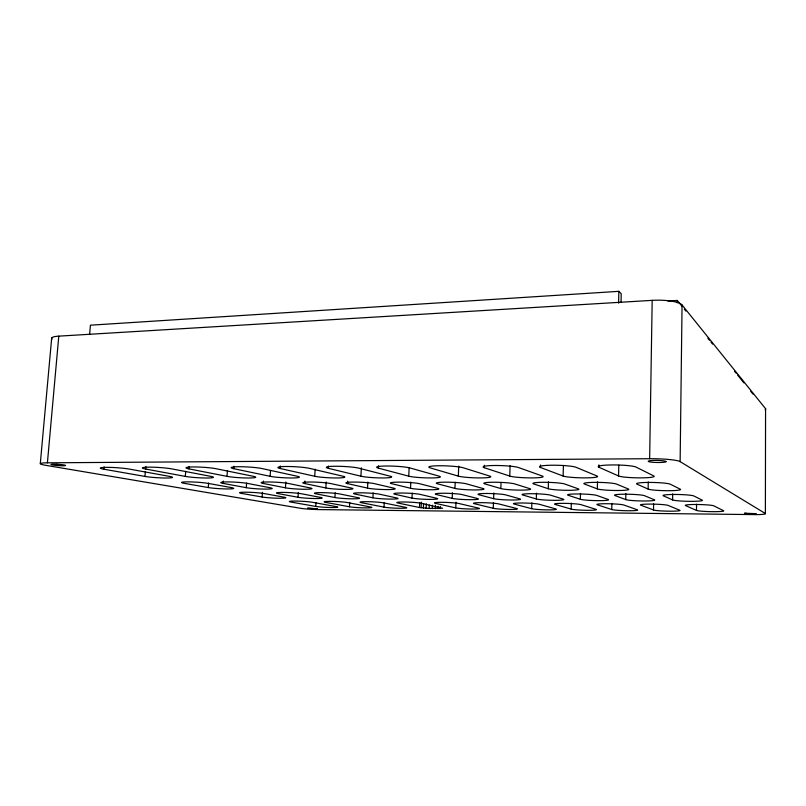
<?xml version="1.0" encoding="UTF-8"?>
<svg xmlns="http://www.w3.org/2000/svg" width="806" height="806" viewBox="0 0 806 806"><rect width="100%" height="100%" fill="white"/><g stroke="black" fill="none" stroke-linecap="round" stroke-linejoin="round"><path stroke-width="1.21" d="M58.788 336.142L47.413 462.815A20.946 1.834 4 0 0 45.539 465.284L300.678 508.304A14.236 0.967 2.8 0 0 318.199 509.583L756.945 514.631A17.087 1.28 1.3 0 0 765.378 513.543L765.569 408.713L682.057 304.97A24.875 6.095 -0.3 0 0 652.185 300.356L58.788 336.142A20.624 3.798 5.9 0 0 52.017 339.114M696.485 510.43L685.553 505.584A14.347 1.159 1.4 0 1 697.089 504.496A14.347 1.159 1.4 0 1 713.784 505.836L723.546 510.712A13.732 1.058 1.4 0 1 712.313 511.659A13.732 1.058 1.4 0 1 696.485 510.43L696.545 504.203M677.262 302.764L677.292 300.447L667.781 301.021M765.378 513.543L680.133 461.626L682.057 304.97M672.607 499.922L663.348 495.821A15.586 1.38 1.3 0 1 675.559 494.461A15.586 1.38 1.3 0 1 693.906 495.992L702.187 500.133A15.062 1.28 1.3 0 1 690.188 501.342A15.062 1.28 1.3 0 1 672.607 499.922L672.688 493.846M648.135 489.081L637.002 484.144A17.057 1.672 1.4 0 1 649.948 482.431A17.057 1.672 1.4 0 1 670.3 484.205L680.284 489.192A16.432 1.541 1.3 0 1 667.559 490.703A16.432 1.541 1.3 0 1 648.135 489.081L648.256 481.897M680.133 461.626A25.359 2.952 1.1 0 0 649.646 458.715L652.185 300.356M653.515 509.976L640.78 505.181A14.024 1.128 1.5 0 1 651.439 504.103A14.024 1.128 1.5 0 1 668.164 505.422L679.811 510.258A13.44 1.028 1.5 0 1 669.373 511.185A13.44 1.028 1.5 0 1 653.515 509.976L653.606 503.841M625.758 499.599L614.998 495.539A15.213 1.34 1.6 0 1 626.181 494.209A15.213 1.34 1.6 0 1 644.558 495.71L654.412 499.801A14.71 1.249 1.5 0 1 643.369 500.989A14.71 1.249 1.5 0 1 625.758 499.599L625.869 493.604M611.764 509.543L597.317 504.798A13.732 1.108 1.7 0 1 607.15 503.73A13.732 1.108 1.7 0 1 623.904 505.03L637.314 509.805A13.158 1.008 1.7 0 1 627.642 510.732A13.158 1.008 1.7 0 1 611.764 509.543L611.885 503.488M618.615 303.187L618.847 291.339L90.423 325.191L89.617 334.55M621.053 302.401L621.225 293.787L618.847 291.339M598.929 464.901L598.878 467.238A19.173 2.146 1.4 0 1 612.721 464.941A19.173 2.146 1.4 0 1 636.055 467.087L653.747 475.933A18.085 1.894 1.4 0 1 640.236 477.867A18.085 1.894 1.4 0 1 618.555 475.963L618.776 465.163M597.357 488.899L584.451 484.043A16.624 1.622 1.6 0 1 596.178 482.361A16.624 1.622 1.6 0 1 616.57 484.104L628.398 489.01A16.029 1.501 1.6 0 1 616.792 490.501A16.029 1.501 1.6 0 1 597.357 488.899L597.508 481.847M580.35 499.277L568.19 495.277A14.881 1.31 1.8 0 1 578.406 493.957A14.881 1.31 1.8 0 1 596.813 495.438L608.127 499.468A14.397 1.219 1.7 0 1 597.981 500.647A14.397 1.219 1.7 0 1 580.35 499.277L580.501 493.383M571.162 509.11L555.133 504.415A13.47 1.078 1.9 0 1 564.18 503.357A13.47 1.078 1.9 0 1 580.945 504.647L596.017 509.372A12.916 0.987 1.8 0 1 587.06 510.299A12.916 0.987 1.8 0 1 571.162 509.11L571.313 503.146M540.504 464.981L540.423 467.47A18.669 2.075 1.7 0 1 552.745 465.223A18.669 2.075 1.7 0 1 576.119 467.329L596.984 475.983A17.611 1.834 1.7 0 1 584.824 477.877A17.611 1.834 1.7 0 1 563.122 476.024L563.404 465.425M548.282 488.728L533.743 483.953A16.251 1.572 1.9 0 1 544.322 482.3A16.251 1.572 1.9 0 1 564.744 484.013L578.285 488.839A15.667 1.461 1.8 0 1 567.736 490.31A15.667 1.461 1.8 0 1 548.282 488.728L548.473 481.797M531.688 508.697L514.147 504.052A13.228 1.048 2 0 1 522.449 503.004A13.228 1.048 2 0 1 539.224 504.274L555.848 508.949A12.694 0.967 2 0 1 547.576 509.866A12.694 0.967 2 0 1 531.688 508.697L531.859 502.813M536.333 498.964L522.862 495.015A14.589 1.269 2 0 1 532.162 493.715A14.589 1.269 2 0 1 550.589 495.176L563.263 499.156A14.115 1.189 1.9 0 1 553.964 500.325A14.115 1.189 1.9 0 1 536.333 498.964L536.514 493.161M500.838 488.567L484.789 483.872A15.919 1.531 2.1 0 1 494.29 482.24A15.919 1.531 2.1 0 1 514.712 483.922L529.844 488.668A15.354 1.421 2 0 1 520.293 490.119A15.354 1.421 2 0 1 500.838 488.567L501.03 482.885M484.366 465.253L484.275 467.702A18.226 2.005 2.1 0 1 495.186 465.495A18.226 2.005 2.1 0 1 518.57 467.561L542.357 476.044A17.208 1.773 1.9 0 1 531.456 477.898A17.208 1.773 1.9 0 1 509.755 476.074L510.097 465.677M493.272 508.294L474.321 503.7A13.017 1.028 2.2 0 1 481.907 502.662A13.017 1.028 2.2 0 1 498.692 503.911L516.787 508.546A12.483 0.937 2.1 0 1 509.17 509.452A12.483 0.937 2.1 0 1 493.272 508.294L493.474 502.491M493.645 498.662L478.945 494.763A14.327 1.239 2.2 0 1 487.388 493.484A14.327 1.239 2.2 0 1 505.805 494.924L519.759 498.843A13.863 1.159 2.1 0 1 511.266 500.002A13.863 1.159 2.1 0 1 493.645 498.662L493.836 492.94M454.947 488.406L437.487 483.781A15.626 1.481 2.3 0 1 445.98 482.179A15.626 1.481 2.3 0 1 466.402 483.832L483.006 488.507A15.072 1.37 2.3 0 1 474.391 489.937A15.072 1.37 2.3 0 1 454.947 488.406L455.199 482.2M455.763 507.901L435.472 503.347A12.825 0.997 2.4 0 1 442.393 502.319A12.825 0.997 2.4 0 1 459.168 503.559L478.653 508.143A12.302 0.917 2.3 0 1 471.651 509.039A12.302 0.917 2.3 0 1 455.763 507.901L455.995 502.178M458.332 476.124L430.303 467.913A17.843 1.924 2.4 0 1 439.885 465.757A17.843 1.924 2.4 0 1 463.269 467.782L489.756 476.094A16.845 1.713 2.2 0 1 480.023 477.918A16.845 1.713 2.2 0 1 458.332 476.124L458.725 466.14M452.206 498.37L436.368 494.521A14.085 1.199 2.3 0 1 443.995 493.252A14.085 1.199 2.3 0 1 462.412 494.672L477.555 498.551A13.642 1.128 2.3 0 1 469.827 499.69A13.642 1.128 2.3 0 1 452.206 498.37L452.428 492.738M429.165 508.455L419.483 507.518L397.942 503.015A12.654 0.967 2.5 0 1 404.229 501.997A12.654 0.967 2.5 0 1 420.994 503.216L442.605 508.243L429.165 508.455L429.306 505.08M432.298 508.586L432.439 505.211M435.311 508.646L435.452 505.271M438.021 508.646L438.111 506.39M440.227 508.576L440.328 506.319M419.483 507.518L419.684 502.994M421.115 507.79L421.367 502.148M423.382 508.042L423.573 503.538M426.122 508.274L426.314 503.77M378.488 465.767L378.367 468.125A17.52 1.854 2.6 0 1 386.739 466.009A17.52 1.854 2.6 0 1 410.093 467.994L439.048 476.145A16.543 1.652 2.5 0 1 430.414 477.938A16.543 1.652 2.5 0 1 408.753 476.175L409.146 467.591M410.536 488.255L391.766 483.701A15.364 1.431 2.5 0 1 399.313 482.129A15.364 1.431 2.5 0 1 419.714 483.751L437.698 488.355A14.83 1.33 2.5 0 1 429.961 489.756A14.83 1.33 2.5 0 1 410.536 488.255L410.808 482.139M411.977 498.088L395.071 494.29A13.873 1.169 2.5 0 1 401.922 493.03A13.873 1.169 2.5 0 1 420.329 494.431L436.6 498.259A13.43 1.088 2.5 0 1 429.588 499.388A13.43 1.088 2.5 0 1 411.977 498.088L412.209 493.091M372.916 497.806L354.993 494.058A13.692 1.128 2.7 0 1 361.128 492.819A13.692 1.128 2.7 0 1 379.515 494.199L396.824 497.977A13.249 1.058 2.6 0 1 390.497 499.095A13.249 1.058 2.6 0 1 372.916 497.806L373.158 492.879M384.029 507.145L361.31 502.682A12.493 0.937 2.6 0 1 366.992 501.675A12.493 0.937 2.6 0 1 383.737 502.884L405.74 507.377A11.989 0.866 2.5 0 1 399.887 508.264A11.989 0.866 2.5 0 1 384.029 507.145L384.24 502.682M328.505 466.009L328.374 468.326A17.238 1.783 2.9 0 1 335.598 466.261A17.238 1.783 2.9 0 1 358.922 468.195L390.154 476.195A16.271 1.592 2.7 0 1 382.548 477.948A16.271 1.592 2.7 0 1 360.927 476.215L361.35 467.792M347.668 481.132L347.537 483.62A15.143 1.38 2.7 0 1 354.197 482.069A15.143 1.38 2.7 0 1 374.578 483.671L393.832 488.194A14.609 1.29 2.6 0 1 386.92 489.585A14.609 1.29 2.6 0 1 367.526 488.104L367.828 482.089M349.482 506.783L325.654 502.37A12.352 0.917 2.8 0 1 330.752 501.372A12.352 0.917 2.8 0 1 347.477 502.561L370.639 507.004A11.848 0.846 2.7 0 1 365.32 507.891A11.848 0.846 2.7 0 1 349.482 506.783L349.713 502.38M334.943 497.544L316.093 493.836A13.521 1.088 2.8 0 1 321.544 492.617A13.521 1.088 2.8 0 1 339.9 493.977L358.186 497.705A13.087 1.028 2.7 0 1 352.504 498.813A13.087 1.028 2.7 0 1 334.943 497.544L335.215 492.688M304.88 481.071L304.739 483.55A14.941 1.33 2.9 0 1 310.572 482.018A14.941 1.33 2.9 0 1 330.903 483.59L351.345 488.053A14.417 1.239 2.8 0 1 345.22 489.423A14.417 1.239 2.8 0 1 325.856 487.962L326.188 481.988M280.357 466.019L280.206 468.518A16.986 1.713 3.1 0 1 286.372 466.493A16.986 1.713 3.1 0 1 309.635 468.397L342.973 476.235A16.029 1.531 2.9 0 1 336.324 477.968A16.029 1.531 2.9 0 1 314.743 476.265L315.146 469.163M315.811 506.43L290.936 502.057A12.231 0.887 2.9 0 1 295.49 501.07A12.231 0.887 2.9 0 1 312.194 502.249L336.434 506.652A11.727 0.816 2.8 0 1 331.629 507.518A11.727 0.816 2.8 0 1 315.811 506.43L316.023 502.702M298.049 497.282L278.312 493.625A13.38 1.058 3 0 1 283.108 492.416A13.38 1.058 3 0 1 301.434 493.756L320.627 497.433A12.946 0.997 2.9 0 1 315.569 498.531A12.946 0.997 2.9 0 1 298.049 497.282L298.331 492.486M263.441 481.061L263.29 483.469A14.77 1.28 3.1 0 1 268.338 481.968A14.77 1.28 3.1 0 1 288.639 483.519L310.169 487.912A14.236 1.199 3 0 1 304.779 489.262A14.236 1.199 3 0 1 285.465 487.821L285.818 481.988M233.921 466.251L233.76 468.699A16.775 1.642 3.3 0 1 238.939 466.714A16.775 1.642 3.3 0 1 262.141 468.588L297.404 476.286A15.828 1.481 3.1 0 1 291.661 477.978A15.828 1.481 3.1 0 1 270.141 476.306L270.504 470.492M262.162 497.02L241.599 493.413A13.249 1.028 3.1 0 1 245.78 492.214A13.249 1.028 3.1 0 1 264.066 493.544L284.125 497.181A12.815 0.967 3 0 1 279.642 498.259A12.815 0.967 3 0 1 262.162 497.02L262.454 492.305M223.302 481.021L223.141 483.399A14.609 1.239 3.2 0 1 227.453 481.917A14.609 1.239 3.2 0 1 247.694 483.439L270.252 487.771A14.085 1.159 3.1 0 1 265.567 489.101A14.085 1.159 3.1 0 1 246.293 487.69L246.596 483.096M189.128 466.473L188.957 468.88A16.594 1.572 3.5 0 1 193.208 466.936A16.594 1.572 3.5 0 1 216.34 468.77L253.386 476.326A15.646 1.421 3.3 0 1 248.48 477.998A15.646 1.421 3.3 0 1 227.02 476.356L227.413 470.633M208.291 487.559L184.231 483.328A14.478 1.189 3.4 0 1 187.848 481.867A14.478 1.189 3.4 0 1 208.029 483.368L231.544 487.64A13.954 1.118 3.3 0 1 227.504 488.95A13.954 1.118 3.3 0 1 208.291 487.559L208.603 483.026M145.886 466.684L145.705 469.052A16.432 1.501 3.7 0 1 149.1 467.148A16.432 1.501 3.7 0 1 172.141 468.951L210.819 476.366A15.485 1.36 3.4 0 1 206.719 478.008A15.485 1.36 3.4 0 1 185.33 476.396L185.692 471.389M104.115 466.906L103.924 469.223A16.291 1.441 3.8 0 1 106.513 467.349A16.291 1.441 3.8 0 1 129.464 469.112L169.653 476.406A15.354 1.31 3.6 0 1 166.288 478.018A15.354 1.31 3.6 0 1 144.979 476.437L145.362 471.55M40.3 463.591L51.675 338.077M47.413 462.815L649.646 458.715M103.924 469.223L144.979 476.437M145.705 469.052L185.33 476.396M223.141 483.399L246.293 487.69M188.957 468.88L227.02 476.356M263.29 483.469L285.465 487.821M233.76 468.699L270.141 476.306M304.739 483.55L325.856 487.962M280.206 468.518L314.743 476.265M347.537 483.62L367.526 488.104M328.374 468.326L360.927 476.215M378.367 468.125L408.753 476.175M484.275 467.702L509.755 476.074M540.423 467.47L563.122 476.024M598.878 467.238L618.555 475.963M677.292 300.447L681.997 306.26M684.344 309.172L685.916 311.116M707.87 338.268L709.441 340.213M711.003 342.147L712.575 344.091M734.528 371.244L736.1 373.178M737.671 375.122L743.938 382.88M750.729 391.283L752.995 394.074M765.569 408.713A16.876 2.66 0 0 1 765.096 409.75M666.008 461.677L665.575 461.939A8.896 1.038 1.1 0 1 652.296 462.231A8.896 1.038 1.1 0 1 651.097 460.569L653.011 460.448A8.896 1.038 1.1 0 1 661.948 460.669A8.896 1.038 1.1 0 1 666.008 461.677M307.721 508.213L317.473 508.788L307.721 508.213M744.744 513.21L749.55 513.926L756.219 513.684L744.744 513.21M56.924 464.236L55.1 464.165A7.345 0.645 4 0 0 51 464.407A7.345 0.645 4 0 0 54.224 465.213L55.926 465.405A7.345 0.645 4 0 0 65.608 465.525A7.345 0.645 4 0 0 56.924 464.236"/></g></svg>
